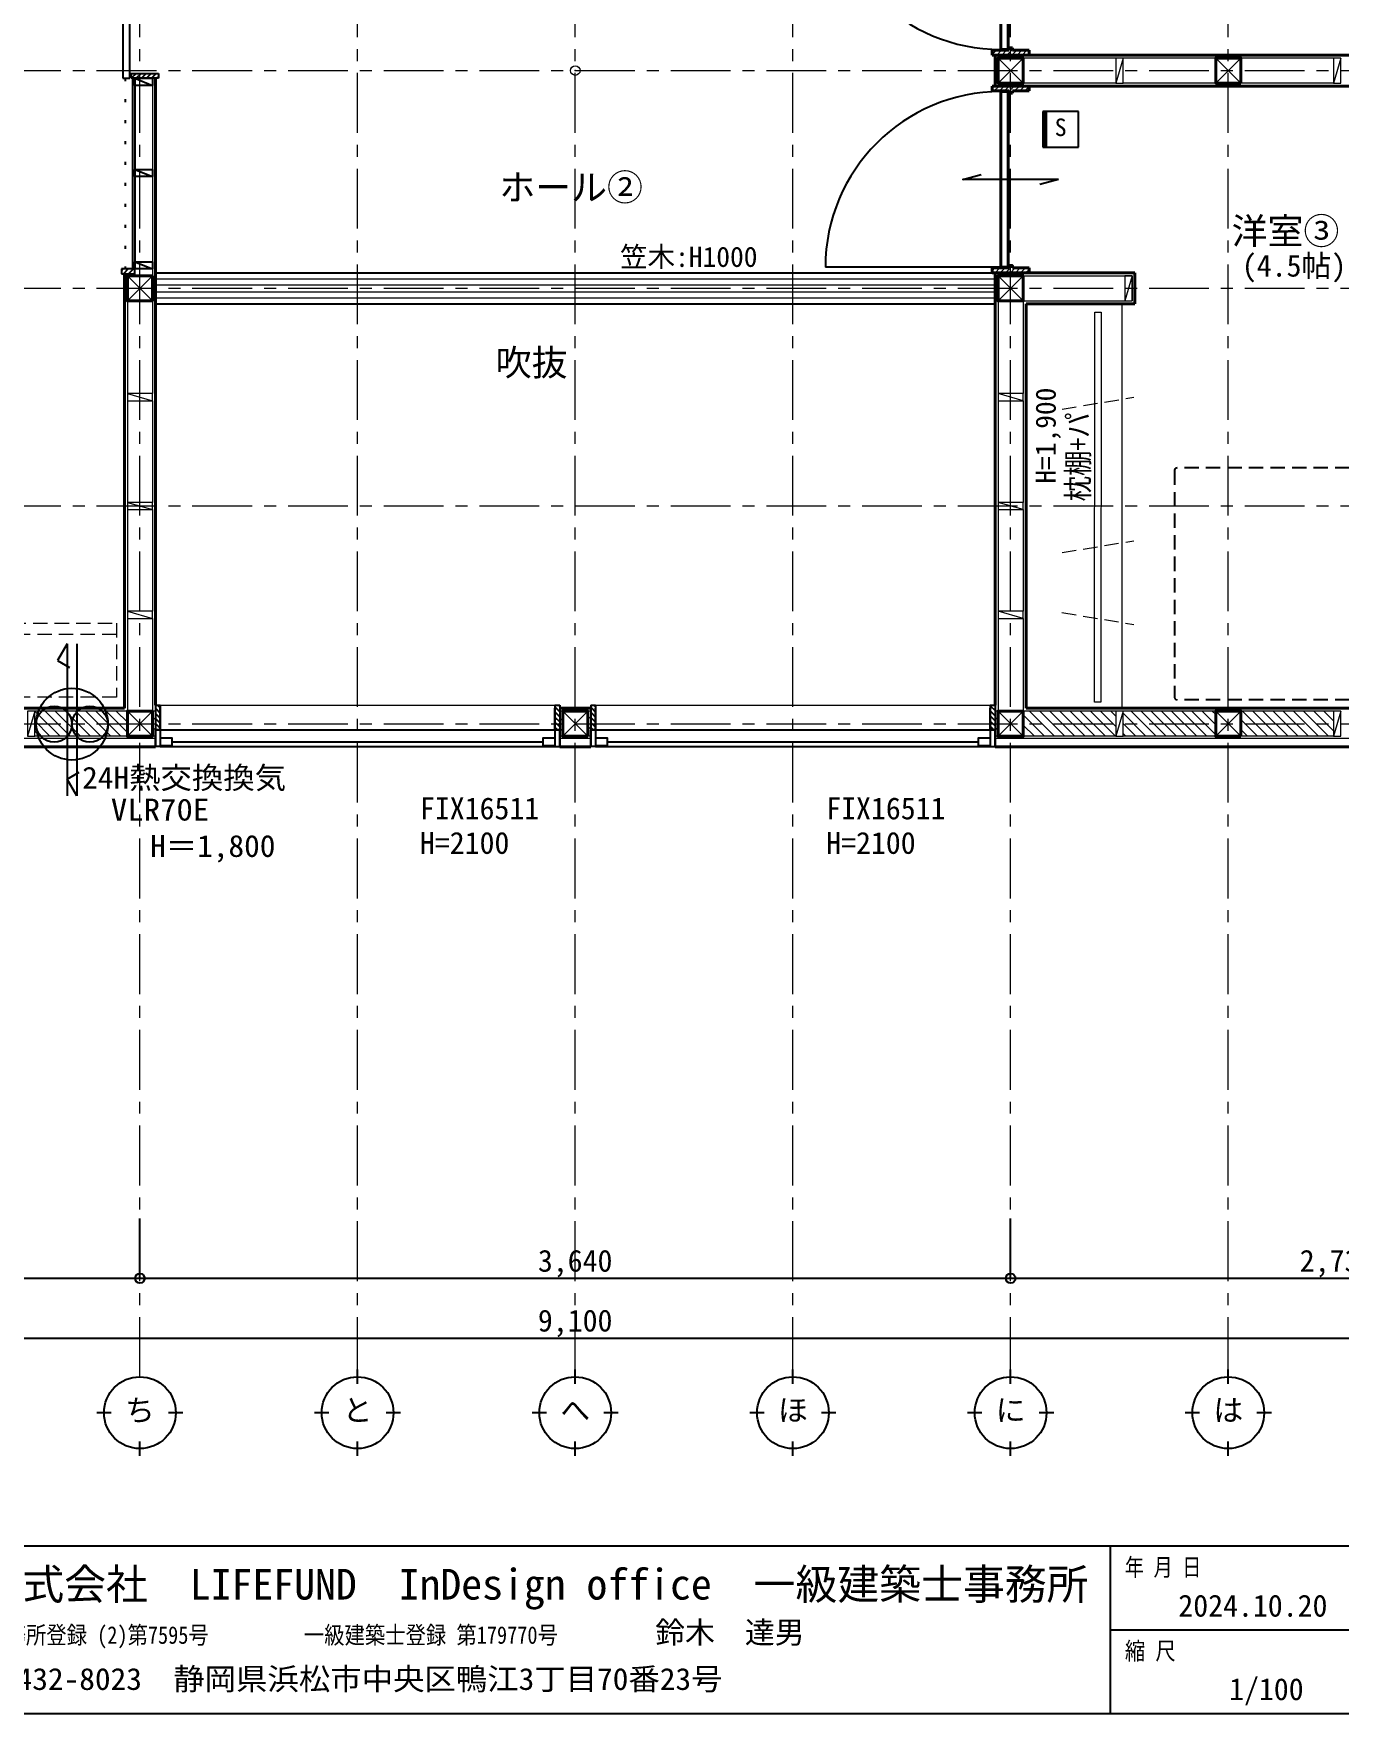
# Model space of a CAD drawing. Units: millimetres at full size, sheet at 1:50. Extents: x -21826 to 54909, y -26252 to 22610.
# Drawn here: x 20302 to 25761, y 8810 to 15832 of the extents above; entities that cross this region are included whole.
import ezdxf
from ezdxf.enums import TextEntityAlignment as Align

# ---------------------------------------------------------------- set-up
doc = ezdxf.new("R2010")
doc.units = ezdxf.units.MM
doc.header["$LTSCALE"] = 50
doc.header["$PDMODE"] = 32
doc.header["$PDSIZE"] = 40
for name, pattern in [('CHAIN1', [8, 5, -1, 1, -1]), ('DASHED1', [1.8, 1.2, -0.6]), ('DOTTED', [1.75, 0.25, -1.5])]:
    doc.linetypes.add(name, pattern=pattern)
for name, color, linetype, lineweight in [('3-1_通り芯・通り番号', 7, 'Continuous', 25), ('3-2_柱(黄)', 4, 'Continuous', 9), ('3-3_仕上線(黄)', 3, 'Continuous', 40), ('3-4_下地・間柱(水色)', 4, 'Continuous', 9), ('3-5_サッシ・室内建具', 7, 'Continuous', 25), ('3-6_住宅設備・造作', 4, 'Continuous', 9), ('3-7_家具点線', 7, 'DASHED1', 25), ('3-8_ハッチング', 4, 'Continuous', 9), ('3-9_建築設備', 5, 'Continuous', 25), ('3-A_文字', 7, 'Continuous', 25), ('3-E_ソリッド図形', 4, 'Continuous', 9), ('3-F_寸法・方位', 7, 'Continuous', 25), ('F-1_凡例（一般）', 7, 'Continuous', 25), ('F-F_図面枠（共通）', 7, 'Continuous', 25)]:
    doc.layers.add(name, color=color, linetype=linetype, lineweight=lineweight)
doc.styles.add('ＭＳ ゴシック', font='')
doc.styles.get('ＭＳ ゴシック').set_extended_font_data('MS Gothic')

msp = doc.modelspace()

# ---------------------------------------------------------------- linework, layer by layer
at = {"layer": '3-1_通り芯・通り番号', "color": 1, "linetype": 'CHAIN1', "lineweight": 18}
for p, q in [((20746.21, 10217.22), (20746.21, 22010.74)), ((21656.21, 10217.22), (21656.21, 22010.74)), ((22566.21, 10217.22), (22566.21, 22010.74)), ((23476.21, 10217.22), (23476.21, 22010.74)), ((24386.21, 10217.22), (24386.21, 22010.74)), ((25296.21, 10217.22), (25296.21, 22010.74)), ((14565.29, 15677.22), (28820.91, 15677.22)), ((14565.29, 14767.22), (28820.91, 14767.22)), ((14565.29, 13857.22), (28820.91, 13857.22)), ((14565.29, 12947.22), (28820.91, 12947.22))]:
    msp.add_line(p, q, dxfattribs=at)
at = {"layer": '3-1_通り芯・通り番号'}
for p, q in [((21656.21, 10187.22), (21656.21, 10247.22)), ((22566.21, 10187.22), (22566.21, 10247.22)), ((23476.21, 10187.22), (23476.21, 10247.22)), ((24386.21, 10187.22), (24386.21, 10247.22)), ((25296.21, 10187.22), (25296.21, 10247.22)), ((20626.21, 10067.22), (20566.21, 10067.22)), ((20926.21, 10067.22), (20866.21, 10067.22)), ((21536.21, 10067.22), (21476.21, 10067.22)), ((21836.21, 10067.22), (21776.21, 10067.22)), ((22446.21, 10067.22), (22386.21, 10067.22)), ((22746.21, 10067.22), (22686.21, 10067.22)), ((23356.21, 10067.22), (23296.21, 10067.22)), ((23656.21, 10067.22), (23596.21, 10067.22)), ((24266.21, 10067.22), (24206.21, 10067.22)), ((24566.21, 10067.22), (24506.21, 10067.22)), ((25176.21, 10067.22), (25116.21, 10067.22)), ((25476.21, 10067.22), (25416.21, 10067.22)), ((20746.21, 9887.22), (20746.21, 9947.22)), ((21656.21, 9887.22), (21656.21, 9947.22)), ((22566.21, 9887.22), (22566.21, 9947.22)), ((23476.21, 9887.22), (23476.21, 9947.22)), ((24386.21, 9887.22), (24386.21, 9947.22)), ((25296.21, 9887.22), (25296.21, 9947.22))]:
    msp.add_line(p, q, dxfattribs=at)
for centre in [(20746.21, 10067.22), (21656.21, 10067.22), (22566.21, 10067.22), (23476.21, 10067.22), (24386.21, 10067.22), (25296.21, 10067.22)]:
    msp.add_circle(centre, 150, dxfattribs=at)
at = {"layer": '3-2_柱(黄)'}
for p, q in [((25348.71, 15624.72), (25243.71, 15729.72)), ((25243.71, 15624.72), (25348.71, 15729.72)), ((20798.71, 14714.72), (20693.71, 14819.72)), ((20798.71, 14819.72), (20693.71, 14714.72)), ((24438.71, 14714.72), (24333.71, 14819.72)), ((24438.71, 14819.72), (24333.71, 14714.72)), ((20798.71, 12999.72), (20693.71, 12894.72)), ((20798.71, 12894.72), (20693.71, 12999.72)), ((22513.71, 12894.72), (22618.71, 12999.72)), ((22618.71, 12894.72), (22513.71, 12999.72)), ((24438.71, 12894.72), (24333.71, 12999.72)), ((24438.71, 12999.72), (24333.71, 12894.72)), ((25348.71, 12894.72), (25243.71, 12999.72)), ((25243.71, 12894.72), (25348.71, 12999.72))]:
    msp.add_line(p, q, dxfattribs=at)
at = {"layer": '3-2_柱(黄)', "color": 3, "lineweight": 40}
msp.add_line((24438.71, 14819.72), (24333.71, 14819.72), dxfattribs=at)
for points in [[(24438.71, 15729.72), (24333.71, 15729.72), (24333.71, 15624.72), (24438.71, 15624.72)], [(25348.71, 15624.72), (25348.71, 15729.72), (25243.71, 15729.72), (25243.71, 15624.72)], [(20798.71, 14819.72), (20693.71, 14819.72), (20693.71, 14714.72), (20798.71, 14714.72)], [(24438.71, 14819.72), (24333.71, 14819.72), (24333.71, 14714.72), (24438.71, 14714.72)], [(20798.71, 12999.72), (20693.71, 12999.72), (20693.71, 12894.72), (20798.71, 12894.72)], [(22618.71, 12894.72), (22618.71, 12999.72), (22513.71, 12999.72), (22513.71, 12894.72)], [(24438.71, 12999.72), (24333.71, 12999.72), (24333.71, 12894.72), (24438.71, 12894.72)], [(25348.71, 12894.72), (25348.71, 12999.72), (25243.71, 12999.72), (25243.71, 12894.72)]]:
    msp.add_lwpolyline(points, close=True, dxfattribs=at)
at = {"layer": '3-3_仕上線(黄)'}
for p, q in [((24321.21, 15742.22), (24321.21, 15677.22)), ((25296.21, 15742.22), (24463.21, 15742.22)), ((26206.21, 15742.22), (25296.21, 15742.22)), ((24321.21, 15677.22), (24321.21, 15612.22)), ((20811.21, 15645.22), (20811.21, 14767.22)), ((25296.21, 15612.22), (24463.21, 15612.22)), ((26206.21, 15612.22), (25296.21, 15612.22)), ((20681.21, 14828.12), (20681.21, 14767.22)), ((24321.21, 14832.22), (24321.21, 14767.22)), ((24463.21, 14832.22), (24906.21, 14832.22)), ((24906.21, 14832.22), (24906.21, 14702.22)), ((20681.21, 14767.22), (20681.21, 13012.22)), ((20811.21, 14767.22), (20811.21, 13024.22)), ((24321.21, 13024.22), (24321.21, 14767.22)), ((24451.21, 13012.22), (24451.21, 14702.22)), ((24451.21, 14702.22), (24906.21, 14702.22)), ((20681.21, 13012.22), (19836.21, 13012.22)), ((22566.21, 13012.22), (22501.21, 13012.22)), ((22631.21, 13012.22), (22566.21, 13012.22)), ((25296.21, 13012.22), (24451.21, 13012.22)), ((26206.21, 13012.22), (25296.21, 13012.22)), ((20746.21, 12850.72), (19836.21, 12850.72)), ((20811.21, 12850.72), (20746.21, 12850.72)), ((22566.21, 12850.72), (22501.21, 12850.72)), ((22631.21, 12850.72), (22566.21, 12850.72)), ((24386.21, 12850.72), (24321.21, 12850.72)), ((25296.21, 12850.72), (24386.21, 12850.72)), ((26206.21, 12850.72), (25296.21, 12850.72))]:
    msp.add_line(p, q, dxfattribs=at)
at = {"layer": '3-4_下地・間柱(水色)', "color": 2}
for p, q in [((24333.71, 15762.32), (24333.71, 15762.22)), ((24333.71, 15742.22), (24333.71, 15729.72)), ((24438.71, 15762.32), (24438.71, 15762.22)), ((24438.71, 15742.22), (24438.71, 15729.72)), ((24333.71, 15624.72), (24333.71, 15612.22)), ((24438.71, 15624.72), (24438.71, 15612.22)), ((24333.71, 14852.32), (24333.71, 14852.22)), ((24333.71, 14832.22), (24333.71, 14819.72)), ((24438.71, 14852.32), (24438.71, 14852.22)), ((24438.71, 14832.22), (24438.71, 14819.72))]:
    msp.add_line(p, q, dxfattribs=at)
at = {"layer": '3-4_下地・間柱(水色)'}
for p, q in [((24826.21, 15729.72), (24438.71, 15729.72)), ((24856.21, 15729.72), (24826.21, 15624.72)), ((25243.71, 15729.72), (24856.21, 15729.72)), ((25736.21, 15729.72), (25348.71, 15729.72)), ((25766.21, 15729.72), (25736.21, 15624.72)), ((20798.71, 15615.22), (20798.71, 15264.22)), ((24826.21, 15624.72), (24438.71, 15624.72)), ((25243.71, 15624.72), (24856.21, 15624.72)), ((25736.21, 15624.72), (25348.71, 15624.72)), ((20798.71, 15234.22), (20798.71, 14878.22)), ((20693.71, 14828.12), (20693.71, 14819.72)), ((20798.71, 14848.22), (20798.71, 14819.72)), ((24438.71, 14819.72), (24893.71, 14819.72)), ((24893.71, 14819.72), (24863.71, 14714.72)), ((24893.71, 14819.72), (24893.71, 14714.72)), ((20693.71, 14714.72), (20693.71, 14327.22)), ((20798.71, 14714.72), (20798.71, 14327.22)), ((24333.71, 14714.72), (24333.71, 14327.22)), ((24438.71, 14714.72), (24438.71, 14327.22)), ((24438.71, 14714.72), (24893.71, 14714.72)), ((20693.71, 14327.22), (20798.71, 14297.22)), ((24438.71, 14297.22), (24333.71, 14327.22)), ((20693.71, 14297.22), (20693.71, 13872.22)), ((20798.71, 14297.22), (20798.71, 13872.22)), ((24333.71, 14297.22), (24333.71, 13872.22)), ((24438.71, 14297.22), (24438.71, 13872.22)), ((20693.71, 13872.22), (20798.71, 13842.22)), ((20693.71, 13842.22), (20693.71, 13417.22)), ((20798.71, 13842.22), (20798.71, 13417.22)), ((24438.71, 13842.22), (24333.71, 13872.22)), ((24333.71, 13842.22), (24333.71, 13417.22)), ((24438.71, 13842.22), (24438.71, 13417.22)), ((20693.71, 13417.22), (20798.71, 13387.22)), ((24438.71, 13387.22), (24333.71, 13417.22)), ((20693.71, 13387.22), (20693.71, 12999.72)), ((20798.71, 13387.22), (20798.71, 12999.72)), ((24333.71, 13387.22), (24333.71, 12999.72)), ((24438.71, 13387.22), (24438.71, 12999.72)), ((20306.21, 12999.72), (20276.21, 12894.72)), ((20693.71, 12999.72), (20306.21, 12999.72)), ((20811.21, 12999.72), (20798.71, 12999.72)), ((22513.71, 12999.72), (22501.21, 12999.72)), ((22631.21, 12999.72), (22618.71, 12999.72)), ((24333.71, 12999.72), (24321.21, 12999.72)), ((24826.21, 12999.72), (24438.71, 12999.72)), ((24856.21, 12999.72), (24826.21, 12894.72)), ((25243.71, 12999.72), (24856.21, 12999.72)), ((25736.21, 12999.72), (25348.71, 12999.72)), ((25766.21, 12999.72), (25736.21, 12894.72)), ((20746.21, 12885.72), (19836.21, 12885.72)), ((20693.71, 12894.72), (20306.21, 12894.72)), ((20811.21, 12885.72), (20746.21, 12885.72)), ((20811.21, 12894.72), (20798.71, 12894.72)), ((22513.71, 12894.72), (22501.21, 12894.72)), ((22566.21, 12885.72), (22501.21, 12885.72)), ((22631.21, 12885.72), (22566.21, 12885.72)), ((22631.21, 12894.72), (22618.71, 12894.72)), ((24333.71, 12894.72), (24321.21, 12894.72)), ((24386.21, 12885.72), (24321.21, 12885.72)), ((25296.21, 12885.72), (24386.21, 12885.72)), ((24826.21, 12894.72), (24438.71, 12894.72)), ((25243.71, 12894.72), (24856.21, 12894.72)), ((26206.21, 12885.72), (25296.21, 12885.72)), ((25736.21, 12894.72), (25348.71, 12894.72))]:
    msp.add_line(p, q, dxfattribs=at)
for points in [[(24856.21, 15624.72), (24856.21, 15729.72), (24826.21, 15729.72), (24826.21, 15624.72)], [(25766.21, 15624.72), (25766.21, 15729.72), (25736.21, 15729.72), (25736.21, 15624.72)], [(24893.71, 14714.72), (24893.71, 14819.72), (24863.71, 14819.72), (24863.71, 14714.72)], [(20798.71, 14327.22), (20693.71, 14327.22), (20693.71, 14297.22), (20798.71, 14297.22)], [(24333.71, 14297.22), (24438.71, 14297.22), (24438.71, 14327.22), (24333.71, 14327.22)], [(20798.71, 13872.22), (20693.71, 13872.22), (20693.71, 13842.22), (20798.71, 13842.22)], [(24333.71, 13842.22), (24438.71, 13842.22), (24438.71, 13872.22), (24333.71, 13872.22)], [(20798.71, 13417.22), (20693.71, 13417.22), (20693.71, 13387.22), (20798.71, 13387.22)], [(24333.71, 13387.22), (24438.71, 13387.22), (24438.71, 13417.22), (24333.71, 13417.22)], [(20306.21, 12894.72), (20306.21, 12999.72), (20276.21, 12999.72), (20276.21, 12894.72)], [(24856.21, 12894.72), (24856.21, 12999.72), (24826.21, 12999.72), (24826.21, 12894.72)], [(25766.21, 12894.72), (25766.21, 12999.72), (25736.21, 12999.72), (25736.21, 12894.72)]]:
    msp.add_lwpolyline(points, close=True, dxfattribs=at)
at = {"layer": '3-5_サッシ・室内建具'}
for p, q in [((20674.21, 16502.22), (20674.21, 15645.22)), ((20704.21, 15645.22), (20704.21, 16502.22)), ((20729.87, 15665.22), (20709.87, 15645.22)), ((20751.09, 15665.22), (20731.09, 15645.22)), ((20772.3, 15665.22), (20752.3, 15645.22)), ((20793.51, 15665.22), (20773.51, 15645.22)), ((20814.73, 15665.22), (20794.73, 15645.22)), ((20823.21, 15665.22), (20823.21, 15645.22)), ((20674.21, 15645.22), (20704.21, 15645.22)), ((20823.21, 15645.22), (20709.21, 15645.22)), ((20715.21, 15645.22), (20715.21, 14848.22)), ((20725.21, 15645.22), (20725.21, 14848.22)), ((20725.21, 15645.22), (20798.71, 15615.22)), ((20823.21, 15652.49), (20815.94, 15645.22)), ((20725.21, 15234.22), (20725.21, 15264.22)), ((20725.21, 15264.22), (20798.71, 15264.22)), ((20725.21, 15264.22), (20798.71, 15234.22)), ((20798.71, 15264.22), (20798.71, 15234.22)), ((20798.71, 15234.22), (20725.21, 15234.22)), ((24586.21, 15222.22), (24508.94, 15201.52)), ((20669.21, 14848.22), (20669.21, 14828.22)), ((20676.55, 14848.22), (20669.21, 14840.88)), ((20697.76, 14848.22), (20677.76, 14828.22)), ((20718.98, 14848.22), (20698.98, 14828.22)), ((20725.21, 14833.24), (20720.19, 14828.22)), ((20725.21, 14848.22), (20725.21, 14878.22)), ((20725.21, 14878.22), (20798.71, 14878.22)), ((20725.21, 14878.22), (20798.71, 14848.22)), ((20798.71, 14848.22), (20725.21, 14848.22)), ((20798.71, 14878.22), (20798.71, 14848.22)), ((24345.71, 14855.22), (23611.71, 14855.22)), ((20811.21, 13024.22), (20811.21, 12851.72)), ((20811.21, 13024.22), (20831.21, 13024.22)), ((20811.21, 13011.67), (20831.21, 12991.67)), ((20811.21, 12990.46), (20831.21, 12970.46)), ((20819.87, 13024.22), (20831.21, 13012.88)), ((20831.21, 13024.22), (20831.21, 12851.72)), ((20831.21, 12921.72), (20831.21, 13012.22)), ((22481.21, 13024.22), (22481.21, 12851.72)), ((22481.21, 13024.22), (22501.21, 13024.22)), ((22481.21, 13017.51), (22501.21, 12997.51)), ((22481.21, 12921.72), (22481.21, 13012.22)), ((22481.21, 12996.3), (22501.21, 12976.3)), ((22495.71, 13024.22), (22501.21, 13018.72)), ((22501.21, 13024.22), (22501.21, 12851.72)), ((22631.21, 13024.22), (22631.21, 12851.72)), ((22631.21, 13024.22), (22651.21, 13024.22)), ((22631.21, 13016), (22651.21, 12996)), ((22631.21, 12994.79), (22651.21, 12974.79)), ((22644.2, 13024.22), (22651.21, 13017.22)), ((22651.21, 13024.22), (22651.21, 12851.72)), ((22651.21, 12921.72), (22651.21, 13012.22)), ((24301.21, 13024.22), (24301.21, 12851.72)), ((24301.21, 13024.22), (24321.21, 13024.22)), ((24301.21, 13021.85), (24321.21, 13001.85)), ((24301.21, 12921.72), (24301.21, 13012.22)), ((24301.21, 13000.63), (24321.21, 12980.63)), ((24320.05, 13024.22), (24321.21, 13023.06)), ((24321.21, 13024.22), (24321.21, 12851.72)), ((20811.21, 12969.24), (20831.21, 12949.24)), ((20811.21, 12948.03), (20831.21, 12928.03)), ((20811.21, 12926.82), (20816.3, 12921.72)), ((20831.21, 12921.72), (20811.21, 12921.72)), ((20831.21, 12921.72), (22481.21, 12921.72)), ((22481.21, 12975.08), (22501.21, 12955.08)), ((22481.21, 12953.87), (22501.21, 12933.87)), ((22481.21, 12932.66), (22492.15, 12921.72)), ((22481.21, 12921.72), (22501.21, 12921.72)), ((22501.21, 12921.72), (22481.21, 12921.72)), ((22501.21, 12850.72), (22501.21, 12921.72)), ((22631.21, 12973.58), (22651.21, 12953.58)), ((22631.21, 12952.36), (22651.21, 12932.36)), ((22631.21, 12931.15), (22640.64, 12921.72)), ((22651.21, 12921.72), (22631.21, 12921.72)), ((22651.21, 12921.72), (24301.21, 12921.72)), ((24301.21, 12979.42), (24321.21, 12959.42)), ((24301.21, 12958.21), (24321.21, 12938.21)), ((24301.21, 12936.99), (24316.48, 12921.72)), ((24301.21, 12921.72), (24321.21, 12921.72)), ((24321.21, 12921.72), (24301.21, 12921.72)), ((24321.21, 12850.72), (24321.21, 12921.72)), ((20811.21, 12850.72), (20811.21, 12859.72)), ((20831.21, 12851.72), (20811.21, 12851.72)), ((20831.21, 12856.72), (20881.21, 12856.72)), ((20831.21, 12851.72), (22481.21, 12851.72)), ((20881.21, 12871.72), (22431.21, 12871.72)), ((22431.21, 12856.72), (22481.21, 12856.72)), ((22481.21, 12851.72), (22501.21, 12851.72)), ((22501.21, 12850.72), (22501.21, 12859.72)), ((22631.21, 12850.72), (22631.21, 12859.72)), ((22651.21, 12851.72), (22631.21, 12851.72)), ((22651.21, 12856.72), (22701.21, 12856.72)), ((22651.21, 12851.72), (24301.21, 12851.72)), ((22701.21, 12871.72), (24251.21, 12871.72)), ((24251.21, 12856.72), (24301.21, 12856.72)), ((24301.21, 12851.72), (24321.21, 12851.72)), ((24321.21, 12850.72), (24321.21, 12859.72))]:
    msp.add_line(p, q, dxfattribs=at)
at = {"layer": '3-5_サッシ・室内建具', "color": 2, "lineweight": 9}
for p, q in [((24375.71, 16499.22), (24375.71, 15765.22)), ((24375.71, 14855.22), (24375.71, 15589.22))]:
    msp.add_line(p, q, dxfattribs=at)
at = {"layer": '3-5_サッシ・室内建具', "color": 3, "lineweight": 40}
for p, q in [((24309.21, 15742.22), (24309.21, 15762.22)), ((24309.21, 15762.22), (24378.71, 15762.22)), ((24463.21, 15742.22), (24309.21, 15742.22)), ((24393.71, 15772.22), (24393.71, 15762.22)), ((24393.71, 15762.22), (24463.21, 15762.22)), ((24463.21, 15762.22), (24463.21, 15742.22)), ((24309.21, 15612.22), (24309.21, 15592.22)), ((24463.21, 15612.22), (24309.21, 15612.22)), ((24309.21, 15592.22), (24378.71, 15592.22)), ((24393.71, 15582.22), (24393.71, 15592.22)), ((24393.71, 15592.22), (24463.21, 15592.22)), ((24463.21, 15592.22), (24463.21, 15612.22)), ((24309.21, 14852.22), (24378.71, 14852.22)), ((24378.71, 14852.22), (24378.71, 14862.22)), ((24393.71, 14852.22), (24463.21, 14852.22)), ((24463.21, 14852.22), (24463.21, 14832.22))]:
    msp.add_line(p, q, dxfattribs=at)
at = {"layer": '3-5_サッシ・室内建具', "color": 4, "lineweight": 9}
for p, q in [((24327.05, 15762.22), (24309.21, 15744.38)), ((24348.27, 15762.22), (24328.27, 15742.22)), ((24369.48, 15762.22), (24349.48, 15742.22)), ((24393.71, 15765.24), (24370.69, 15742.22)), ((24379.48, 15772.22), (24378.71, 15771.45)), ((24411.91, 15762.22), (24391.91, 15742.22)), ((24433.12, 15762.22), (24413.12, 15742.22)), ((24454.33, 15762.22), (24434.33, 15742.22)), ((24463.21, 15749.89), (24455.54, 15742.22)), ((24309.21, 15604.56), (24316.87, 15612.22)), ((24318.09, 15592.22), (24338.09, 15612.22)), ((24339.3, 15592.22), (24359.3, 15612.22)), ((24360.51, 15592.22), (24380.51, 15612.22)), ((24378.71, 15589.2), (24401.73, 15612.22)), ((24402.94, 15592.22), (24422.94, 15612.22)), ((24424.15, 15592.22), (24444.15, 15612.22)), ((24445.37, 15592.22), (24463.21, 15610.06)), ((24392.94, 15582.22), (24393.71, 15582.99)), ((24309.21, 14840.88), (24320.55, 14852.22)), ((24321.76, 14832.22), (24341.76, 14852.22)), ((24342.98, 14832.22), (24362.98, 14852.22)), ((24364.19, 14832.22), (24393.71, 14861.74)), ((24385.4, 14832.22), (24405.4, 14852.22)), ((24406.62, 14832.22), (24426.62, 14852.22)), ((24427.83, 14832.22), (24447.83, 14852.22)), ((24449.04, 14832.22), (24463.21, 14846.39)), ((20811.21, 13024.22), (22501.21, 13024.22)), ((22631.21, 13024.22), (24321.21, 13024.22))]:
    msp.add_line(p, q, dxfattribs=at)
at = {"layer": '3-5_サッシ・室内建具', "linetype": 'DOTTED'}
msp.add_line((20684.21, 15645.22), (20684.21, 14848.22), dxfattribs=at)
at = {"layer": '3-5_サッシ・室内建具', "color": 3, "lineweight": 40}
for points in [[(24375.71, 16499.22), (24345.71, 16499.22), (24345.71, 15765.22), (24375.71, 15765.22)], [(24375.71, 14855.22), (24345.71, 14855.22), (24345.71, 15589.22), (24375.71, 15589.22)]]:
    msp.add_lwpolyline(points, close=True, dxfattribs=at)
for points in [[(24378.71, 15762.22), (24378.71, 15772.22), (24393.71, 15772.22)], [(24378.71, 15592.22), (24378.71, 15582.22), (24393.71, 15582.22)], [(24463.21, 14832.22), (24309.21, 14832.22), (24309.21, 14852.22)], [(24378.71, 14862.22), (24393.71, 14862.22), (24393.71, 14852.22)]]:
    msp.add_lwpolyline(points, dxfattribs=at)
at = {"layer": '3-5_サッシ・室内建具'}
for points in [[(20709.21, 15645.22), (20709.21, 15665.22), (20823.21, 15665.22)], [(20725.21, 15645.22), (20798.71, 15645.22), (20798.71, 15615.22)], [(20798.71, 15615.22), (20725.21, 15615.22), (20725.21, 15645.22)], [(24586.21, 15222.22), (24186.21, 15222.22), (24263.48, 15242.93)], [(20669.21, 14828.22), (20725.21, 14828.22), (20725.21, 14848.22), (20669.21, 14848.22)], [(20811.21, 12850.72), (20811.21, 12921.72), (20831.21, 12921.72)], [(22631.21, 12850.72), (22631.21, 12921.72), (22651.21, 12921.72)], [(20881.21, 12856.72), (20881.21, 12886.72), (20831.21, 12886.72)], [(22481.21, 12886.72), (22431.21, 12886.72), (22431.21, 12856.72)], [(22701.21, 12856.72), (22701.21, 12886.72), (22651.21, 12886.72)], [(24301.21, 12886.72), (24251.21, 12886.72), (24251.21, 12856.72)]]:
    msp.add_lwpolyline(points, dxfattribs=at)
for centre, start, end in [((24345.71, 16499.22), 180, 270), ((24345.71, 14855.22), 90, 180)]:
    msp.add_arc(centre, 734, start, end, dxfattribs=at)
at = {"layer": '3-6_住宅設備・造作'}
for p, q in [((24851.21, 14702.22), (24851.21, 13012.22)), ((24737.54, 13037.91), (24738.93, 14667.06)), ((24738.93, 14667.06), (24764.93, 14667.04))]:
    msp.add_line(p, q, dxfattribs=at)
at = {"layer": '3-6_住宅設備・造作', "linetype": 'DASHED1'}
for p, q in [((24601.58, 14262.18), (24901.63, 14311.92)), ((24601.07, 13662.18), (24901.11, 13711.92)), ((24600.86, 13412.18), (24900.81, 13361.92)), ((20647.76, 13320.64), (19850.76, 13320.64))]:
    msp.add_line(p, q, dxfattribs=at)
at = {"layer": '3-6_住宅設備・造作'}
msp.add_lwpolyline([(24764.93, 14667.04), (24763.54, 13037.91), (24737.54, 13037.91)], dxfattribs=at)
at = {"layer": '3-6_住宅設備・造作', "linetype": 'DASHED1'}
for points in [[(19849.76, 13057.64), (19849.76, 13367.64), (20647.76, 13367.64)], [(20647.76, 13367.64), (20647.76, 13057.64), (19849.76, 13057.64)]]:
    msp.add_lwpolyline(points, dxfattribs=at)
at = {"layer": '3-7_家具点線'}
for p, q in [((25071.71, 14005.5), (25071.71, 13058.39)), ((25083.04, 14017.01), (25076.75, 14015.73)), ((26162.71, 14017.01), (25083.04, 14017.01)), ((25071.71, 13058.39), (25072.97, 13051.99)), ((25072.97, 13051.99), (25076.75, 13048.16)), ((25076.75, 13048.16), (25083.04, 13046.88)), ((26162.71, 13046.88), (25083.04, 13046.88))]:
    msp.add_line(p, q, dxfattribs=at)
msp.add_lwpolyline([(25076.75, 14015.73), (25072.97, 14011.89), (25071.71, 14005.5)], dxfattribs=at)
at = {"layer": '3-8_ハッチング', "color": 2}
for p, q in [((20811.21, 14807.22), (24321.21, 14807.22)), ((20811.21, 14782.22), (24321.21, 14782.22)), ((20811.21, 14752.22), (24321.21, 14752.22)), ((20811.21, 14727.22), (24321.21, 14727.22))]:
    msp.add_line(p, q, dxfattribs=at)
at = {"layer": '3-8_ハッチング'}
for p, q in [((20693.71, 12999.72), (20306.21, 12999.72)), ((20412.54, 12894.72), (20307.54, 12999.72)), ((20454.96, 12894.72), (20349.96, 12999.72)), ((20497.39, 12894.72), (20392.39, 12999.72)), ((20539.82, 12894.72), (20434.82, 12999.72)), ((20582.24, 12894.72), (20477.24, 12999.72)), ((20624.67, 12894.72), (20519.67, 12999.72)), ((20667.09, 12894.72), (20562.09, 12999.72)), ((20693.71, 12910.53), (20604.52, 12999.72)), ((20693.71, 12952.96), (20646.95, 12999.72)), ((20693.71, 12995.39), (20689.37, 12999.72)), ((20811.21, 12999.72), (20798.71, 12999.72)), ((22513.71, 12999.72), (22501.21, 12999.72)), ((22631.21, 12999.72), (22618.71, 12999.72)), ((24333.71, 12999.72), (24321.21, 12999.72)), ((24826.21, 12999.72), (24438.71, 12999.72)), ((24570.32, 12894.72), (24465.32, 12999.72)), ((24612.75, 12894.72), (24507.75, 12999.72)), ((24655.18, 12894.72), (24550.18, 12999.72)), ((24697.6, 12894.72), (24592.6, 12999.72)), ((24740.03, 12894.72), (24635.03, 12999.72)), ((24782.46, 12894.72), (24677.46, 12999.72)), ((24824.88, 12894.72), (24719.88, 12999.72)), ((24826.21, 12935.82), (24762.31, 12999.72)), ((24826.21, 12978.25), (24804.74, 12999.72)), ((25243.71, 12999.72), (24856.21, 12999.72)), ((24952.16, 12894.72), (24856.21, 12990.67)), ((24994.59, 12894.72), (24889.59, 12999.72)), ((25037.01, 12894.72), (24932.01, 12999.72)), ((25079.44, 12894.72), (24974.44, 12999.72)), ((25121.87, 12894.72), (25016.87, 12999.72)), ((25164.29, 12894.72), (25059.29, 12999.72)), ((25206.72, 12894.72), (25101.72, 12999.72)), ((25243.71, 12900.16), (25144.15, 12999.72)), ((25243.71, 12942.58), (25186.57, 12999.72)), ((25243.71, 12985.01), (25229, 12999.72)), ((25736.21, 12999.72), (25348.71, 12999.72)), ((25461.28, 12894.72), (25356.28, 12999.72)), ((25503.7, 12894.72), (25398.7, 12999.72)), ((25546.13, 12894.72), (25441.13, 12999.72)), ((25588.56, 12894.72), (25483.56, 12999.72)), ((25630.98, 12894.72), (25525.98, 12999.72)), ((25673.41, 12894.72), (25568.41, 12999.72)), ((25715.84, 12894.72), (25610.84, 12999.72)), ((25736.21, 12916.78), (25653.26, 12999.72)), ((25736.21, 12959.2), (25695.69, 12999.72)), ((20370.11, 12894.72), (20306.21, 12958.62)), ((20811.21, 12962.74), (20798.71, 12975.24)), ((20811.21, 12920.31), (20798.71, 12932.81)), ((22513.71, 12957.29), (22501.21, 12969.79)), ((22513.71, 12914.87), (22501.21, 12927.37)), ((22631.21, 12967.07), (22618.71, 12979.57)), ((22631.21, 12924.65), (22618.71, 12937.15)), ((24333.71, 12961.63), (24321.21, 12974.13)), ((24333.71, 12919.2), (24321.21, 12931.7)), ((24527.9, 12894.72), (24438.71, 12983.91)), ((24485.47, 12894.72), (24438.71, 12941.48)), ((24909.74, 12894.72), (24856.21, 12948.25)), ((25418.85, 12894.72), (25348.71, 12964.86)), ((25376.43, 12894.72), (25348.71, 12922.44)), ((20327.68, 12894.72), (20306.21, 12916.2)), ((24443.04, 12894.72), (24438.71, 12899.06)), ((24867.31, 12894.72), (24856.21, 12905.82))]:
    msp.add_line(p, q, dxfattribs=at)
at = {"layer": '3-9_建築設備'}
for p, q in [((24520.43, 15506.63), (24520.43, 15356.63)), ((24670.43, 15506.63), (24520.43, 15506.63)), ((24525.43, 15506.63), (24525.43, 15356.63)), ((24530.43, 15506.63), (24530.43, 15356.63)), ((24535.43, 15506.63), (24535.43, 15356.63)), ((24670.43, 15356.63), (24670.43, 15506.63)), ((24520.43, 15356.63), (24670.43, 15356.63)), ((20442.22, 13281.64), (20401.67, 13211.41)), ((20442.22, 13281.64), (20442.22, 12645.39)), ((20482.22, 13281.64), (20482.22, 12645.39)), ((20401.67, 13211.41), (20451.61, 13182.57)), ((20441.67, 12715.62), (20491.61, 12744.45)), ((20482.22, 12645.39), (20441.67, 12715.62))]:
    msp.add_line(p, q, dxfattribs=at)
for centre, radius in [((20462.22, 12945.39), 150), ((20387.22, 12945.39), 75), ((20537.22, 12945.39), 75)]:
    msp.add_circle(centre, radius, dxfattribs=at)
at = {"layer": '3-E_ソリッド図形', "color": 1}
msp.add_point((22566.21, 15677.22), dxfattribs=at)
at = {"layer": '3-F_寸法・方位', "color": 4, "lineweight": 9}
for p, q in [((24438.71, 15729.72), (24333.71, 15624.72)), ((24438.71, 15624.72), (24333.71, 15729.72))]:
    msp.add_line(p, q, dxfattribs=at)
at = {"layer": '3-F_寸法・方位'}
for p, q in [((20811.21, 14832.22), (24309.21, 14832.22)), ((20811.21, 14702.22), (24321.21, 14702.22)), ((20746.21, 10629.03), (20746.21, 10879.03)), ((24386.21, 10629.03), (24386.21, 10879.03)), ((18016.21, 10629.03), (20746.21, 10629.03)), ((20746.21, 10629.03), (24386.21, 10629.03)), ((24386.21, 10629.03), (27116.21, 10629.03)), ((18016.21, 10379.03), (27116.21, 10379.03))]:
    msp.add_line(p, q, dxfattribs=at)
for p in [(20746.21, 10629.03), (24386.21, 10629.03)]:
    msp.add_point(p, dxfattribs=at)
at = {"layer": 'F-F_図面枠（共通）'}
for p, q in [((13301.73, 9510.29), (33101.73, 9510.29)), ((24801.73, 9510.29), (24801.73, 8810.29)), ((24801.73, 9160.29), (29099.18, 9160.29)), ((13301.73, 8810.29), (33101.73, 8810.29))]:
    msp.add_line(p, q, dxfattribs=at)

# ---------------------------------------------------------------- texts
at = {"layer": '3-9_建築設備', "style": 'ＭＳ ゴシック'}
msp.add_text('S', height=73.31, dxfattribs=at).set_placement((24570.43, 15381.63), align=Align.BOTTOM_LEFT)
at = {"layer": '3-9_建築設備', "color": 7, "style": 'ＭＳ ゴシック'}
for s, width, p in [('24H熱交換換気', 1.05, (20504.65, 12648.18)), ('VLR70E', 1.1, (20624.68, 12514.89)), ('H＝1,800', 1.05, (20788.79, 12362.85))]:
    msp.add_text(s, height=91.64, dxfattribs=dict(at, width=width)).set_placement(p, align=Align.BOTTOM_LEFT)
at = {"layer": '3-A_文字', "style": 'ＭＳ ゴシック'}
for s, height, p in [('ホール②', 110, (22248.76, 15101.39)), ('洋室③', 110, (25310.33, 14918.61)), ('笠木:H1000', 84.31, (22753.77, 14831.36)), ('(4.5帖)', 91.64, (25352.83, 14788.61)), ('吹抜', 110, (22233.57, 14368.64)), ('FIX16511', 91.64, (21916.77, 12519.96)), ('FIX16511', 91.64, (23615.25, 12519.96)), ('H=2100', 91.64, (21916.77, 12375.74)), ('H=2100', 91.64, (23615.25, 12375.74)), ('ち', 91.64, (20683.71, 10004.72)), ('と', 91.64, (21593.71, 10004.72)), ('へ', 91.64, (22503.71, 10004.72)), ('ほ', 91.64, (23413.71, 10004.72)), ('に', 91.64, (24323.71, 10004.72)), ('は', 91.64, (25233.71, 10004.72))]:
    msp.add_text(s, height=height, dxfattribs=at).set_placement(p, align=Align.BOTTOM_LEFT)
msp.add_text('H=1,900', height=84.31, rotation=90, dxfattribs=at).set_placement((24600.13, 13950.54), align=Align.BOTTOM_LEFT)
at = {"layer": '3-A_文字', "style": 'ＭＳ ゴシック', "width": 0.85}
msp.add_text('枕棚+パ', height=91.64, rotation=90, dxfattribs=at).set_placement((24740.93, 13876.67), align=Align.BOTTOM_LEFT)
at = {"layer": '3-F_寸法・方位', "style": 'ＭＳ ゴシック'}
for s, p in [('3,640', (22409.96, 10629.03)), ('2,730', (25594.96, 10629.03)), ('9,100', (22409.96, 10379.03))]:
    msp.add_text(s, height=91.64, dxfattribs=at).set_placement(p, align=Align.BOTTOM_LEFT)
at = {"layer": 'F-1_凡例（一般）', "style": 'ＭＳ ゴシック'}
for s, height, p in [('株式会社\u3000LIFEFUND\u3000InDesign office\u3000一級建築士事務所', 128.3, (20079.43, 9247.7)), ('鈴木\u3000達男', 91.64, (22900.25, 9075.61))]:
    msp.add_text(s, height=height, dxfattribs=at).set_placement(p, align=Align.BOTTOM_LEFT)
for s, height, width, p in [('事務所登録 (2)第7595号', 73.31, 0.85, (20099.89, 9079.23)), ('一級建築士登録 第179770号', 73.31, 0.85, (21431.75, 9079.23)), ('〒432-8023\u3000静岡県浜松市中央区鴨江3丁目70番23号', 91.64, 1.05, (20099.58, 8880.87))]:
    msp.add_text(s, height=height, dxfattribs=dict(at, width=width)).set_placement(p, align=Align.BOTTOM_LEFT)
at = {"layer": 'F-F_図面枠（共通）', "style": 'ＭＳ ゴシック'}
for s, width, p in [('年 月 日', 0.8, (24863.95, 9362.93)), ('縮 尺', 0.85, (24863.95, 9012.93))]:
    msp.add_text(s, height=73.31, dxfattribs=dict(at, width=width)).set_placement(p, align=Align.BOTTOM_LEFT)
at = {"layer": 'F-F_図面枠（共通）', "color": 3, "style": 'ＭＳ ゴシック'}
msp.add_text('2024.10.20', height=91.64, dxfattribs=at).set_placement((25087.4, 9187.33), align=Align.BOTTOM_LEFT)
at = {"layer": 'F-F_図面枠（共通）', "style": 'ＭＳ ゴシック'}
msp.add_text('1/100', height=91.64, dxfattribs=at).set_placement((25299.57, 8838.36), align=Align.BOTTOM_LEFT)

doc.saveas('drawing.dxf')
